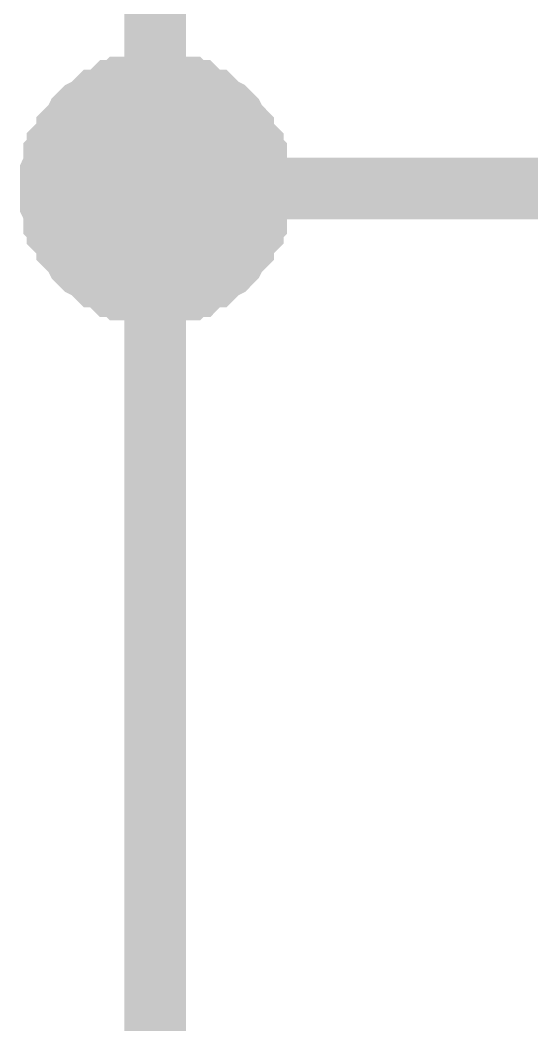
# Model space of a CAD drawing. Header units: millimetres. Extents: x 0 to 15.5, y 0 to 11.1.
# Drawn here: x 4.1744 to 4.2722, y 3.6403 to 3.8323 of the extents above; entities that cross this region are included whole.
import ezdxf

# ---------------------------------------------------------------- set-up
doc = ezdxf.new("R2010")
doc.units = ezdxf.units.MM
doc.header["$MEASUREMENT"] = 0
doc.layers.add('Sheet', color=255, linetype='Continuous')

msp = doc.modelspace()

# ---------------------------------------------------------------- linework, layer by layer
at = {"layer": 'Sheet', "const_width": 0.0118}
for points in [[(4.40041, 3.73046), (4.40041, 3.80008), (4.3003, 3.80008), (4.2002, 3.80008), (4.2002, 3.90017)], [(4.1803, 3.80008), (4.1803, 3.80133), (4.1803, 3.80195), (4.1803, 3.80319), (4.18092, 3.80444), (4.18092, 3.80506), (4.18092, 3.8063), (4.18154, 3.80692), (4.18154, 3.80817), (4.18216, 3.80879), (4.18279, 3.80941), (4.18341, 3.81065), (4.18341, 3.81127), (4.18403, 3.8119), (4.18465, 3.81252), (4.18527, 3.81376), (4.1859, 3.81438), (4.18652, 3.815), (4.18776, 3.81562), (4.18838, 3.81625), (4.189, 3.81687), (4.18963, 3.81687), (4.19087, 3.81749), (4.19149, 3.81811), (4.19211, 3.81873), (4.19336, 3.81873), (4.19398, 3.81935), (4.19522, 3.81935), (4.19584, 3.81935), (4.19709, 3.81998), (4.19833, 3.81998), (4.19895, 3.81998), (4.2002, 3.81998)], [(4.1803, 3.80008), (4.1803, 3.80133), (4.1803, 3.80195), (4.1803, 3.80319), (4.18092, 3.80444), (4.18092, 3.80506), (4.18092, 3.8063), (4.18154, 3.80692), (4.18154, 3.80817), (4.18216, 3.80879), (4.18279, 3.80941), (4.18341, 3.81065), (4.18341, 3.81127), (4.18403, 3.8119), (4.18465, 3.81252), (4.18527, 3.81376), (4.1859, 3.81438), (4.18652, 3.815), (4.18776, 3.81562), (4.18838, 3.81625), (4.189, 3.81687), (4.18963, 3.81687), (4.19087, 3.81749), (4.19149, 3.81811), (4.19211, 3.81873), (4.19336, 3.81873), (4.19398, 3.81935), (4.19522, 3.81935), (4.19584, 3.81935), (4.19709, 3.81998), (4.19833, 3.81998), (4.19895, 3.81998), (4.2002, 3.81998)], [(4.1803, 3.80008), (4.1803, 3.80133), (4.1803, 3.80195), (4.1803, 3.80319), (4.18092, 3.80444), (4.18092, 3.80506), (4.18092, 3.8063), (4.18154, 3.80692), (4.18154, 3.80817), (4.18216, 3.80879), (4.18279, 3.80941), (4.18341, 3.81065), (4.18341, 3.81127), (4.18403, 3.8119), (4.18465, 3.81252), (4.18527, 3.81376), (4.1859, 3.81438), (4.18652, 3.815), (4.18776, 3.81562), (4.18838, 3.81625), (4.189, 3.81687), (4.18963, 3.81687), (4.19087, 3.81749), (4.19149, 3.81811), (4.19211, 3.81873), (4.19336, 3.81873), (4.19398, 3.81935), (4.19522, 3.81935), (4.19584, 3.81935), (4.19709, 3.81998), (4.19833, 3.81998), (4.19895, 3.81998), (4.2002, 3.81998)], [(4.1803, 3.80008), (4.1803, 3.80133), (4.1803, 3.80195), (4.1803, 3.80319), (4.18092, 3.80444), (4.18092, 3.80506), (4.18092, 3.8063), (4.18154, 3.80692), (4.18154, 3.80817), (4.18216, 3.80879), (4.18279, 3.80941), (4.18341, 3.81065), (4.18341, 3.81127), (4.18403, 3.8119), (4.18465, 3.81252), (4.18527, 3.81376), (4.1859, 3.81438), (4.18652, 3.815), (4.18776, 3.81562), (4.18838, 3.81625), (4.189, 3.81687), (4.18963, 3.81687), (4.19087, 3.81749), (4.19149, 3.81811), (4.19211, 3.81873), (4.19336, 3.81873), (4.19398, 3.81935), (4.19522, 3.81935), (4.19584, 3.81935), (4.19709, 3.81998), (4.19833, 3.81998), (4.19895, 3.81998), (4.2002, 3.81998)], [(4.1803, 3.80008), (4.1803, 3.80133), (4.1803, 3.80195), (4.1803, 3.80319), (4.18092, 3.80444), (4.18092, 3.80506), (4.18092, 3.8063), (4.18154, 3.80692), (4.18154, 3.80817), (4.18216, 3.80879), (4.18279, 3.80941), (4.18341, 3.81065), (4.18341, 3.81127), (4.18403, 3.8119), (4.18465, 3.81252), (4.18527, 3.81376), (4.1859, 3.81438), (4.18652, 3.815), (4.18776, 3.81562), (4.18838, 3.81625), (4.189, 3.81687), (4.18963, 3.81687), (4.19087, 3.81749), (4.19149, 3.81811), (4.19211, 3.81873), (4.19336, 3.81873), (4.19398, 3.81935), (4.19522, 3.81935), (4.19584, 3.81935), (4.19709, 3.81998), (4.19833, 3.81998), (4.19895, 3.81998), (4.2002, 3.81998)], [(4.1803, 3.80008), (4.1803, 3.80133), (4.1803, 3.80195), (4.1803, 3.80319), (4.18092, 3.80444), (4.18092, 3.80506), (4.18092, 3.8063), (4.18154, 3.80692), (4.18154, 3.80817), (4.18216, 3.80879), (4.18279, 3.80941), (4.18341, 3.81065), (4.18341, 3.81127), (4.18403, 3.8119), (4.18465, 3.81252), (4.18527, 3.81376), (4.1859, 3.81438), (4.18652, 3.815), (4.18776, 3.81562), (4.18838, 3.81625), (4.189, 3.81687), (4.18963, 3.81687), (4.19087, 3.81749), (4.19149, 3.81811), (4.19211, 3.81873), (4.19336, 3.81873), (4.19398, 3.81935), (4.19522, 3.81935), (4.19584, 3.81935), (4.19709, 3.81998), (4.19833, 3.81998), (4.19895, 3.81998), (4.2002, 3.81998)], [(4.1803, 3.80008), (4.1803, 3.80133), (4.1803, 3.80195), (4.1803, 3.80319), (4.18092, 3.80444), (4.18092, 3.80506), (4.18092, 3.8063), (4.18154, 3.80692), (4.18154, 3.80817), (4.18216, 3.80879), (4.18279, 3.80941), (4.18341, 3.81065), (4.18341, 3.81127), (4.18403, 3.8119), (4.18465, 3.81252), (4.18527, 3.81376), (4.1859, 3.81438), (4.18652, 3.815), (4.18776, 3.81562), (4.18838, 3.81625), (4.189, 3.81687), (4.18963, 3.81687), (4.19087, 3.81749), (4.19149, 3.81811), (4.19211, 3.81873), (4.19336, 3.81873), (4.19398, 3.81935), (4.19522, 3.81935), (4.19584, 3.81935), (4.19709, 3.81998), (4.19833, 3.81998), (4.19895, 3.81998), (4.2002, 3.81998)], [(4.1803, 3.80008), (4.1803, 3.80133), (4.1803, 3.80195), (4.1803, 3.80319), (4.18092, 3.80444), (4.18092, 3.80506), (4.18092, 3.8063), (4.18154, 3.80692), (4.18154, 3.80817), (4.18216, 3.80879), (4.18279, 3.80941), (4.18341, 3.81065), (4.18341, 3.81127), (4.18403, 3.8119), (4.18465, 3.81252), (4.18527, 3.81376), (4.1859, 3.81438), (4.18652, 3.815), (4.18776, 3.81562), (4.18838, 3.81625), (4.189, 3.81687), (4.18963, 3.81687), (4.19087, 3.81749), (4.19149, 3.81811), (4.19211, 3.81873), (4.19336, 3.81873), (4.19398, 3.81935), (4.19522, 3.81935), (4.19584, 3.81935), (4.19709, 3.81998), (4.19833, 3.81998), (4.19895, 3.81998), (4.2002, 3.81998)], [(4.2002, 3.81998), (4.2002, 3.81998)], [(4.2002, 3.81998), (4.20144, 3.81998), (4.20206, 3.81998), (4.20331, 3.81998), (4.20455, 3.81935), (4.20517, 3.81935), (4.20641, 3.81935), (4.20704, 3.81873), (4.20828, 3.81873), (4.2089, 3.81811), (4.20952, 3.81749), (4.21077, 3.81687), (4.21139, 3.81687), (4.21201, 3.81625), (4.21263, 3.81562), (4.21388, 3.815), (4.2145, 3.81438), (4.21512, 3.81376), (4.21574, 3.81252), (4.21636, 3.8119), (4.21698, 3.81127), (4.21698, 3.81065), (4.21761, 3.80941), (4.21823, 3.80879), (4.21885, 3.80817), (4.21885, 3.80692), (4.21947, 3.8063), (4.21947, 3.80506), (4.21947, 3.80444), (4.22009, 3.80319), (4.22009, 3.80195), (4.22009, 3.80133), (4.22009, 3.80008)], [(4.2002, 3.81998), (4.2002, 3.81998)], [(4.2002, 3.81998), (4.20144, 3.81998), (4.20206, 3.81998), (4.20331, 3.81998), (4.20455, 3.81935), (4.20517, 3.81935), (4.20641, 3.81935), (4.20704, 3.81873), (4.20828, 3.81873), (4.2089, 3.81811), (4.20952, 3.81749), (4.21077, 3.81687), (4.21139, 3.81687), (4.21201, 3.81625), (4.21263, 3.81562), (4.21388, 3.815), (4.2145, 3.81438), (4.21512, 3.81376), (4.21574, 3.81252), (4.21636, 3.8119), (4.21698, 3.81127), (4.21698, 3.81065), (4.21761, 3.80941), (4.21823, 3.80879), (4.21885, 3.80817), (4.21885, 3.80692), (4.21947, 3.8063), (4.21947, 3.80506), (4.21947, 3.80444), (4.22009, 3.80319), (4.22009, 3.80195), (4.22009, 3.80133), (4.22009, 3.80008)], [(4.2002, 3.81998), (4.2002, 3.81998)], [(4.2002, 3.81998), (4.20144, 3.81998), (4.20206, 3.81998), (4.20331, 3.81998), (4.20455, 3.81935), (4.20517, 3.81935), (4.20641, 3.81935), (4.20704, 3.81873), (4.20828, 3.81873), (4.2089, 3.81811), (4.20952, 3.81749), (4.21077, 3.81687), (4.21139, 3.81687), (4.21201, 3.81625), (4.21263, 3.81562), (4.21388, 3.815), (4.2145, 3.81438), (4.21512, 3.81376), (4.21574, 3.81252), (4.21636, 3.8119), (4.21698, 3.81127), (4.21698, 3.81065), (4.21761, 3.80941), (4.21823, 3.80879), (4.21885, 3.80817), (4.21885, 3.80692), (4.21947, 3.8063), (4.21947, 3.80506), (4.21947, 3.80444), (4.22009, 3.80319), (4.22009, 3.80195), (4.22009, 3.80133), (4.22009, 3.80008)], [(4.2002, 3.81998), (4.2002, 3.81998)], [(4.2002, 3.81998), (4.20144, 3.81998), (4.20206, 3.81998), (4.20331, 3.81998), (4.20455, 3.81935), (4.20517, 3.81935), (4.20641, 3.81935), (4.20704, 3.81873), (4.20828, 3.81873), (4.2089, 3.81811), (4.20952, 3.81749), (4.21077, 3.81687), (4.21139, 3.81687), (4.21201, 3.81625), (4.21263, 3.81562), (4.21388, 3.815), (4.2145, 3.81438), (4.21512, 3.81376), (4.21574, 3.81252), (4.21636, 3.8119), (4.21698, 3.81127), (4.21698, 3.81065), (4.21761, 3.80941), (4.21823, 3.80879), (4.21885, 3.80817), (4.21885, 3.80692), (4.21947, 3.8063), (4.21947, 3.80506), (4.21947, 3.80444), (4.22009, 3.80319), (4.22009, 3.80195), (4.22009, 3.80133), (4.22009, 3.80008)], [(4.2002, 3.81998), (4.2002, 3.81998)], [(4.2002, 3.81998), (4.20144, 3.81998), (4.20206, 3.81998), (4.20331, 3.81998), (4.20455, 3.81935), (4.20517, 3.81935), (4.20641, 3.81935), (4.20704, 3.81873), (4.20828, 3.81873), (4.2089, 3.81811), (4.20952, 3.81749), (4.21077, 3.81687), (4.21139, 3.81687), (4.21201, 3.81625), (4.21263, 3.81562), (4.21388, 3.815), (4.2145, 3.81438), (4.21512, 3.81376), (4.21574, 3.81252), (4.21636, 3.8119), (4.21698, 3.81127), (4.21698, 3.81065), (4.21761, 3.80941), (4.21823, 3.80879), (4.21885, 3.80817), (4.21885, 3.80692), (4.21947, 3.8063), (4.21947, 3.80506), (4.21947, 3.80444), (4.22009, 3.80319), (4.22009, 3.80195), (4.22009, 3.80133), (4.22009, 3.80008)], [(4.2002, 3.81998), (4.2002, 3.81998)], [(4.2002, 3.81998), (4.20144, 3.81998), (4.20206, 3.81998), (4.20331, 3.81998), (4.20455, 3.81935), (4.20517, 3.81935), (4.20641, 3.81935), (4.20704, 3.81873), (4.20828, 3.81873), (4.2089, 3.81811), (4.20952, 3.81749), (4.21077, 3.81687), (4.21139, 3.81687), (4.21201, 3.81625), (4.21263, 3.81562), (4.21388, 3.815), (4.2145, 3.81438), (4.21512, 3.81376), (4.21574, 3.81252), (4.21636, 3.8119), (4.21698, 3.81127), (4.21698, 3.81065), (4.21761, 3.80941), (4.21823, 3.80879), (4.21885, 3.80817), (4.21885, 3.80692), (4.21947, 3.8063), (4.21947, 3.80506), (4.21947, 3.80444), (4.22009, 3.80319), (4.22009, 3.80195), (4.22009, 3.80133), (4.22009, 3.80008)], [(4.2002, 3.81998), (4.2002, 3.81998)], [(4.2002, 3.81998), (4.20144, 3.81998), (4.20206, 3.81998), (4.20331, 3.81998), (4.20455, 3.81935), (4.20517, 3.81935), (4.20641, 3.81935), (4.20704, 3.81873), (4.20828, 3.81873), (4.2089, 3.81811), (4.20952, 3.81749), (4.21077, 3.81687), (4.21139, 3.81687), (4.21201, 3.81625), (4.21263, 3.81562), (4.21388, 3.815), (4.2145, 3.81438), (4.21512, 3.81376), (4.21574, 3.81252), (4.21636, 3.8119), (4.21698, 3.81127), (4.21698, 3.81065), (4.21761, 3.80941), (4.21823, 3.80879), (4.21885, 3.80817), (4.21885, 3.80692), (4.21947, 3.8063), (4.21947, 3.80506), (4.21947, 3.80444), (4.22009, 3.80319), (4.22009, 3.80195), (4.22009, 3.80133), (4.22009, 3.80008)], [(4.2002, 3.81998), (4.2002, 3.81998)], [(4.2002, 3.81998), (4.20144, 3.81998), (4.20206, 3.81998), (4.20331, 3.81998), (4.20455, 3.81935), (4.20517, 3.81935), (4.20641, 3.81935), (4.20704, 3.81873), (4.20828, 3.81873), (4.2089, 3.81811), (4.20952, 3.81749), (4.21077, 3.81687), (4.21139, 3.81687), (4.21201, 3.81625), (4.21263, 3.81562), (4.21388, 3.815), (4.2145, 3.81438), (4.21512, 3.81376), (4.21574, 3.81252), (4.21636, 3.8119), (4.21698, 3.81127), (4.21698, 3.81065), (4.21761, 3.80941), (4.21823, 3.80879), (4.21885, 3.80817), (4.21885, 3.80692), (4.21947, 3.8063), (4.21947, 3.80506), (4.21947, 3.80444), (4.22009, 3.80319), (4.22009, 3.80195), (4.22009, 3.80133), (4.22009, 3.80008)], [(4.2002, 3.78019), (4.19895, 3.78019), (4.19833, 3.78019), (4.19709, 3.78019), (4.19584, 3.78081), (4.19522, 3.78081), (4.19398, 3.78081), (4.19336, 3.78143), (4.19211, 3.78143), (4.19149, 3.78206), (4.19087, 3.78268), (4.18963, 3.7833), (4.189, 3.7833), (4.18838, 3.78392), (4.18776, 3.78454), (4.18652, 3.78516), (4.1859, 3.78579), (4.18527, 3.78641), (4.18465, 3.78765), (4.18403, 3.78827), (4.18341, 3.78889), (4.18341, 3.78952), (4.18279, 3.79076), (4.18216, 3.79138), (4.18154, 3.792), (4.18154, 3.79325), (4.18092, 3.79387), (4.18092, 3.79511), (4.18092, 3.79573), (4.1803, 3.79698), (4.1803, 3.79822), (4.1803, 3.79884), (4.1803, 3.80008)], [(4.1803, 3.80008), (4.1803, 3.80008)], [(4.2002, 3.78019), (4.19895, 3.78019), (4.19833, 3.78019), (4.19709, 3.78019), (4.19584, 3.78081), (4.19522, 3.78081), (4.19398, 3.78081), (4.19336, 3.78143), (4.19211, 3.78143), (4.19149, 3.78206), (4.19087, 3.78268), (4.18963, 3.7833), (4.189, 3.7833), (4.18838, 3.78392), (4.18776, 3.78454), (4.18652, 3.78516), (4.1859, 3.78579), (4.18527, 3.78641), (4.18465, 3.78765), (4.18403, 3.78827), (4.18341, 3.78889), (4.18341, 3.78952), (4.18279, 3.79076), (4.18216, 3.79138), (4.18154, 3.792), (4.18154, 3.79325), (4.18092, 3.79387), (4.18092, 3.79511), (4.18092, 3.79573), (4.1803, 3.79698), (4.1803, 3.79822), (4.1803, 3.79884), (4.1803, 3.80008)], [(4.1803, 3.80008), (4.1803, 3.80008)], [(4.2002, 3.78019), (4.19895, 3.78019), (4.19833, 3.78019), (4.19709, 3.78019), (4.19584, 3.78081), (4.19522, 3.78081), (4.19398, 3.78081), (4.19336, 3.78143), (4.19211, 3.78143), (4.19149, 3.78206), (4.19087, 3.78268), (4.18963, 3.7833), (4.189, 3.7833), (4.18838, 3.78392), (4.18776, 3.78454), (4.18652, 3.78516), (4.1859, 3.78579), (4.18527, 3.78641), (4.18465, 3.78765), (4.18403, 3.78827), (4.18341, 3.78889), (4.18341, 3.78952), (4.18279, 3.79076), (4.18216, 3.79138), (4.18154, 3.792), (4.18154, 3.79325), (4.18092, 3.79387), (4.18092, 3.79511), (4.18092, 3.79573), (4.1803, 3.79698), (4.1803, 3.79822), (4.1803, 3.79884), (4.1803, 3.80008)], [(4.1803, 3.80008), (4.1803, 3.80008)], [(4.2002, 3.78019), (4.19895, 3.78019), (4.19833, 3.78019), (4.19709, 3.78019), (4.19584, 3.78081), (4.19522, 3.78081), (4.19398, 3.78081), (4.19336, 3.78143), (4.19211, 3.78143), (4.19149, 3.78206), (4.19087, 3.78268), (4.18963, 3.7833), (4.189, 3.7833), (4.18838, 3.78392), (4.18776, 3.78454), (4.18652, 3.78516), (4.1859, 3.78579), (4.18527, 3.78641), (4.18465, 3.78765), (4.18403, 3.78827), (4.18341, 3.78889), (4.18341, 3.78952), (4.18279, 3.79076), (4.18216, 3.79138), (4.18154, 3.792), (4.18154, 3.79325), (4.18092, 3.79387), (4.18092, 3.79511), (4.18092, 3.79573), (4.1803, 3.79698), (4.1803, 3.79822), (4.1803, 3.79884), (4.1803, 3.80008)], [(4.1803, 3.80008), (4.1803, 3.80008)], [(4.2002, 3.78019), (4.19895, 3.78019), (4.19833, 3.78019), (4.19709, 3.78019), (4.19584, 3.78081), (4.19522, 3.78081), (4.19398, 3.78081), (4.19336, 3.78143), (4.19211, 3.78143), (4.19149, 3.78206), (4.19087, 3.78268), (4.18963, 3.7833), (4.189, 3.7833), (4.18838, 3.78392), (4.18776, 3.78454), (4.18652, 3.78516), (4.1859, 3.78579), (4.18527, 3.78641), (4.18465, 3.78765), (4.18403, 3.78827), (4.18341, 3.78889), (4.18341, 3.78952), (4.18279, 3.79076), (4.18216, 3.79138), (4.18154, 3.792), (4.18154, 3.79325), (4.18092, 3.79387), (4.18092, 3.79511), (4.18092, 3.79573), (4.1803, 3.79698), (4.1803, 3.79822), (4.1803, 3.79884), (4.1803, 3.80008)], [(4.1803, 3.80008), (4.1803, 3.80008)], [(4.2002, 3.78019), (4.19895, 3.78019), (4.19833, 3.78019), (4.19709, 3.78019), (4.19584, 3.78081), (4.19522, 3.78081), (4.19398, 3.78081), (4.19336, 3.78143), (4.19211, 3.78143), (4.19149, 3.78206), (4.19087, 3.78268), (4.18963, 3.7833), (4.189, 3.7833), (4.18838, 3.78392), (4.18776, 3.78454), (4.18652, 3.78516), (4.1859, 3.78579), (4.18527, 3.78641), (4.18465, 3.78765), (4.18403, 3.78827), (4.18341, 3.78889), (4.18341, 3.78952), (4.18279, 3.79076), (4.18216, 3.79138), (4.18154, 3.792), (4.18154, 3.79325), (4.18092, 3.79387), (4.18092, 3.79511), (4.18092, 3.79573), (4.1803, 3.79698), (4.1803, 3.79822), (4.1803, 3.79884), (4.1803, 3.80008)], [(4.1803, 3.80008), (4.1803, 3.80008)], [(4.2002, 3.78019), (4.19895, 3.78019), (4.19833, 3.78019), (4.19709, 3.78019), (4.19584, 3.78081), (4.19522, 3.78081), (4.19398, 3.78081), (4.19336, 3.78143), (4.19211, 3.78143), (4.19149, 3.78206), (4.19087, 3.78268), (4.18963, 3.7833), (4.189, 3.7833), (4.18838, 3.78392), (4.18776, 3.78454), (4.18652, 3.78516), (4.1859, 3.78579), (4.18527, 3.78641), (4.18465, 3.78765), (4.18403, 3.78827), (4.18341, 3.78889), (4.18341, 3.78952), (4.18279, 3.79076), (4.18216, 3.79138), (4.18154, 3.792), (4.18154, 3.79325), (4.18092, 3.79387), (4.18092, 3.79511), (4.18092, 3.79573), (4.1803, 3.79698), (4.1803, 3.79822), (4.1803, 3.79884), (4.1803, 3.80008)], [(4.1803, 3.80008), (4.1803, 3.80008)], [(4.2002, 3.78019), (4.19895, 3.78019), (4.19833, 3.78019), (4.19709, 3.78019), (4.19584, 3.78081), (4.19522, 3.78081), (4.19398, 3.78081), (4.19336, 3.78143), (4.19211, 3.78143), (4.19149, 3.78206), (4.19087, 3.78268), (4.18963, 3.7833), (4.189, 3.7833), (4.18838, 3.78392), (4.18776, 3.78454), (4.18652, 3.78516), (4.1859, 3.78579), (4.18527, 3.78641), (4.18465, 3.78765), (4.18403, 3.78827), (4.18341, 3.78889), (4.18341, 3.78952), (4.18279, 3.79076), (4.18216, 3.79138), (4.18154, 3.792), (4.18154, 3.79325), (4.18092, 3.79387), (4.18092, 3.79511), (4.18092, 3.79573), (4.1803, 3.79698), (4.1803, 3.79822), (4.1803, 3.79884), (4.1803, 3.80008)], [(4.1803, 3.80008), (4.1803, 3.80008)], [(4.22009, 3.80008), (4.22009, 3.79884), (4.22009, 3.79822), (4.22009, 3.79698), (4.21947, 3.79573), (4.21947, 3.79511), (4.21947, 3.79387), (4.21885, 3.79325), (4.21885, 3.792), (4.21823, 3.79138), (4.21761, 3.79076), (4.21698, 3.78952), (4.21698, 3.78889), (4.21636, 3.78827), (4.21574, 3.78765), (4.21512, 3.78641), (4.2145, 3.78579), (4.21388, 3.78516), (4.21263, 3.78454), (4.21201, 3.78392), (4.21139, 3.7833), (4.21077, 3.7833), (4.20952, 3.78268), (4.2089, 3.78206), (4.20828, 3.78143), (4.20704, 3.78143), (4.20641, 3.78081), (4.20517, 3.78081), (4.20455, 3.78081), (4.20331, 3.78019), (4.20206, 3.78019), (4.20144, 3.78019), (4.2002, 3.78019)], [(4.22009, 3.80008), (4.22009, 3.79884), (4.22009, 3.79822), (4.22009, 3.79698), (4.21947, 3.79573), (4.21947, 3.79511), (4.21947, 3.79387), (4.21885, 3.79325), (4.21885, 3.792), (4.21823, 3.79138), (4.21761, 3.79076), (4.21698, 3.78952), (4.21698, 3.78889), (4.21636, 3.78827), (4.21574, 3.78765), (4.21512, 3.78641), (4.2145, 3.78579), (4.21388, 3.78516), (4.21263, 3.78454), (4.21201, 3.78392), (4.21139, 3.7833), (4.21077, 3.7833), (4.20952, 3.78268), (4.2089, 3.78206), (4.20828, 3.78143), (4.20704, 3.78143), (4.20641, 3.78081), (4.20517, 3.78081), (4.20455, 3.78081), (4.20331, 3.78019), (4.20206, 3.78019), (4.20144, 3.78019), (4.2002, 3.78019)], [(4.2002, 3.73046), (4.2002, 3.80008)], [(4.22009, 3.80008), (4.22009, 3.79884), (4.22009, 3.79822), (4.22009, 3.79698), (4.21947, 3.79573), (4.21947, 3.79511), (4.21947, 3.79387), (4.21885, 3.79325), (4.21885, 3.792), (4.21823, 3.79138), (4.21761, 3.79076), (4.21698, 3.78952), (4.21698, 3.78889), (4.21636, 3.78827), (4.21574, 3.78765), (4.21512, 3.78641), (4.2145, 3.78579), (4.21388, 3.78516), (4.21263, 3.78454), (4.21201, 3.78392), (4.21139, 3.7833), (4.21077, 3.7833), (4.20952, 3.78268), (4.2089, 3.78206), (4.20828, 3.78143), (4.20704, 3.78143), (4.20641, 3.78081), (4.20517, 3.78081), (4.20455, 3.78081), (4.20331, 3.78019), (4.20206, 3.78019), (4.20144, 3.78019), (4.2002, 3.78019)], [(4.22009, 3.80008), (4.22009, 3.79884), (4.22009, 3.79822), (4.22009, 3.79698), (4.21947, 3.79573), (4.21947, 3.79511), (4.21947, 3.79387), (4.21885, 3.79325), (4.21885, 3.792), (4.21823, 3.79138), (4.21761, 3.79076), (4.21698, 3.78952), (4.21698, 3.78889), (4.21636, 3.78827), (4.21574, 3.78765), (4.21512, 3.78641), (4.2145, 3.78579), (4.21388, 3.78516), (4.21263, 3.78454), (4.21201, 3.78392), (4.21139, 3.7833), (4.21077, 3.7833), (4.20952, 3.78268), (4.2089, 3.78206), (4.20828, 3.78143), (4.20704, 3.78143), (4.20641, 3.78081), (4.20517, 3.78081), (4.20455, 3.78081), (4.20331, 3.78019), (4.20206, 3.78019), (4.20144, 3.78019), (4.2002, 3.78019)], [(4.22009, 3.80008), (4.22009, 3.79884), (4.22009, 3.79822), (4.22009, 3.79698), (4.21947, 3.79573), (4.21947, 3.79511), (4.21947, 3.79387), (4.21885, 3.79325), (4.21885, 3.792), (4.21823, 3.79138), (4.21761, 3.79076), (4.21698, 3.78952), (4.21698, 3.78889), (4.21636, 3.78827), (4.21574, 3.78765), (4.21512, 3.78641), (4.2145, 3.78579), (4.21388, 3.78516), (4.21263, 3.78454), (4.21201, 3.78392), (4.21139, 3.7833), (4.21077, 3.7833), (4.20952, 3.78268), (4.2089, 3.78206), (4.20828, 3.78143), (4.20704, 3.78143), (4.20641, 3.78081), (4.20517, 3.78081), (4.20455, 3.78081), (4.20331, 3.78019), (4.20206, 3.78019), (4.20144, 3.78019), (4.2002, 3.78019)], [(4.22009, 3.80008), (4.22009, 3.79884), (4.22009, 3.79822), (4.22009, 3.79698), (4.21947, 3.79573), (4.21947, 3.79511), (4.21947, 3.79387), (4.21885, 3.79325), (4.21885, 3.792), (4.21823, 3.79138), (4.21761, 3.79076), (4.21698, 3.78952), (4.21698, 3.78889), (4.21636, 3.78827), (4.21574, 3.78765), (4.21512, 3.78641), (4.2145, 3.78579), (4.21388, 3.78516), (4.21263, 3.78454), (4.21201, 3.78392), (4.21139, 3.7833), (4.21077, 3.7833), (4.20952, 3.78268), (4.2089, 3.78206), (4.20828, 3.78143), (4.20704, 3.78143), (4.20641, 3.78081), (4.20517, 3.78081), (4.20455, 3.78081), (4.20331, 3.78019), (4.20206, 3.78019), (4.20144, 3.78019), (4.2002, 3.78019)], [(4.22009, 3.80008), (4.22009, 3.79884), (4.22009, 3.79822), (4.22009, 3.79698), (4.21947, 3.79573), (4.21947, 3.79511), (4.21947, 3.79387), (4.21885, 3.79325), (4.21885, 3.792), (4.21823, 3.79138), (4.21761, 3.79076), (4.21698, 3.78952), (4.21698, 3.78889), (4.21636, 3.78827), (4.21574, 3.78765), (4.21512, 3.78641), (4.2145, 3.78579), (4.21388, 3.78516), (4.21263, 3.78454), (4.21201, 3.78392), (4.21139, 3.7833), (4.21077, 3.7833), (4.20952, 3.78268), (4.2089, 3.78206), (4.20828, 3.78143), (4.20704, 3.78143), (4.20641, 3.78081), (4.20517, 3.78081), (4.20455, 3.78081), (4.20331, 3.78019), (4.20206, 3.78019), (4.20144, 3.78019), (4.2002, 3.78019)], [(4.22009, 3.80008), (4.22009, 3.79884), (4.22009, 3.79822), (4.22009, 3.79698), (4.21947, 3.79573), (4.21947, 3.79511), (4.21947, 3.79387), (4.21885, 3.79325), (4.21885, 3.792), (4.21823, 3.79138), (4.21761, 3.79076), (4.21698, 3.78952), (4.21698, 3.78889), (4.21636, 3.78827), (4.21574, 3.78765), (4.21512, 3.78641), (4.2145, 3.78579), (4.21388, 3.78516), (4.21263, 3.78454), (4.21201, 3.78392), (4.21139, 3.7833), (4.21077, 3.7833), (4.20952, 3.78268), (4.2089, 3.78206), (4.20828, 3.78143), (4.20704, 3.78143), (4.20641, 3.78081), (4.20517, 3.78081), (4.20455, 3.78081), (4.20331, 3.78019), (4.20206, 3.78019), (4.20144, 3.78019), (4.2002, 3.78019)], [(4.22009, 3.80008), (4.22009, 3.80008), (4.22009, 3.80008), (4.22009, 3.80008), (4.22009, 3.80008), (4.22009, 3.80008), (4.22009, 3.80008), (4.22009, 3.80008), (4.22009, 3.80008), (4.22009, 3.80008), (4.22009, 3.80008), (4.22009, 3.80008), (4.22009, 3.80008), (4.22009, 3.80008), (4.22009, 3.80008), (4.22009, 3.80008), (4.22009, 3.80008), (4.22009, 3.80008), (4.22009, 3.80008), (4.22009, 3.80008), (4.22009, 3.80008), (4.22009, 3.80008), (4.22009, 3.80008), (4.22009, 3.80008), (4.22009, 3.80008), (4.22009, 3.80008), (4.22009, 3.80008), (4.22009, 3.80008), (4.22009, 3.80008), (4.22009, 3.80008), (4.22009, 3.80008), (4.22009, 3.80008), (4.22009, 3.80008)], [(4.22009, 3.80008), (4.22009, 3.80008)], [(4.22009, 3.80008), (4.22009, 3.80008), (4.22009, 3.80008), (4.22009, 3.80008), (4.22009, 3.80008), (4.22009, 3.80008), (4.22009, 3.80008), (4.22009, 3.80008), (4.22009, 3.80008), (4.22009, 3.80008), (4.22009, 3.80008), (4.22009, 3.80008), (4.22009, 3.80008), (4.22009, 3.80008), (4.22009, 3.80008), (4.22009, 3.80008), (4.22009, 3.80008), (4.22009, 3.80008), (4.22009, 3.80008), (4.22009, 3.80008), (4.22009, 3.80008), (4.22009, 3.80008), (4.22009, 3.80008), (4.22009, 3.80008), (4.22009, 3.80008), (4.22009, 3.80008), (4.22009, 3.80008), (4.22009, 3.80008), (4.22009, 3.80008), (4.22009, 3.80008), (4.22009, 3.80008), (4.22009, 3.80008), (4.22009, 3.80008)], [(4.22009, 3.80008), (4.22009, 3.80008)], [(4.22009, 3.80008), (4.22009, 3.80008), (4.22009, 3.80008), (4.22009, 3.80008), (4.22009, 3.80008), (4.22009, 3.80008), (4.22009, 3.80008), (4.22009, 3.80008), (4.22009, 3.80008), (4.22009, 3.80008), (4.22009, 3.80008), (4.22009, 3.80008), (4.22009, 3.80008), (4.22009, 3.80008), (4.22009, 3.80008), (4.22009, 3.80008), (4.22009, 3.80008), (4.22009, 3.80008), (4.22009, 3.80008), (4.22009, 3.80008), (4.22009, 3.80008), (4.22009, 3.80008), (4.22009, 3.80008), (4.22009, 3.80008), (4.22009, 3.80008), (4.22009, 3.80008), (4.22009, 3.80008), (4.22009, 3.80008), (4.22009, 3.80008), (4.22009, 3.80008), (4.22009, 3.80008), (4.22009, 3.80008), (4.22009, 3.80008)], [(4.22009, 3.80008), (4.22009, 3.80008)], [(4.22009, 3.80008), (4.22009, 3.80008), (4.22009, 3.80008), (4.22009, 3.80008), (4.22009, 3.80008), (4.22009, 3.80008), (4.22009, 3.80008), (4.22009, 3.80008), (4.22009, 3.80008), (4.22009, 3.80008), (4.22009, 3.80008), (4.22009, 3.80008), (4.22009, 3.80008), (4.22009, 3.80008), (4.22009, 3.80008), (4.22009, 3.80008), (4.22009, 3.80008), (4.22009, 3.80008), (4.22009, 3.80008), (4.22009, 3.80008), (4.22009, 3.80008), (4.22009, 3.80008), (4.22009, 3.80008), (4.22009, 3.80008), (4.22009, 3.80008), (4.22009, 3.80008), (4.22009, 3.80008), (4.22009, 3.80008), (4.22009, 3.80008), (4.22009, 3.80008), (4.22009, 3.80008), (4.22009, 3.80008), (4.22009, 3.80008)], [(4.22009, 3.80008), (4.22009, 3.80008)], [(4.22009, 3.80008), (4.22009, 3.80008), (4.22009, 3.80008), (4.22009, 3.80008), (4.22009, 3.80008), (4.22009, 3.80008), (4.22009, 3.80008), (4.22009, 3.80008), (4.22009, 3.80008), (4.22009, 3.80008), (4.22009, 3.80008), (4.22009, 3.80008), (4.22009, 3.80008), (4.22009, 3.80008), (4.22009, 3.80008), (4.22009, 3.80008), (4.22009, 3.80008), (4.22009, 3.80008), (4.22009, 3.80008), (4.22009, 3.80008), (4.22009, 3.80008), (4.22009, 3.80008), (4.22009, 3.80008), (4.22009, 3.80008), (4.22009, 3.80008), (4.22009, 3.80008), (4.22009, 3.80008), (4.22009, 3.80008), (4.22009, 3.80008), (4.22009, 3.80008), (4.22009, 3.80008), (4.22009, 3.80008), (4.22009, 3.80008)], [(4.22009, 3.80008), (4.22009, 3.80008)], [(4.22009, 3.80008), (4.22009, 3.80008), (4.22009, 3.80008), (4.22009, 3.80008), (4.22009, 3.80008), (4.22009, 3.80008), (4.22009, 3.80008), (4.22009, 3.80008), (4.22009, 3.80008), (4.22009, 3.80008), (4.22009, 3.80008), (4.22009, 3.80008), (4.22009, 3.80008), (4.22009, 3.80008), (4.22009, 3.80008), (4.22009, 3.80008), (4.22009, 3.80008), (4.22009, 3.80008), (4.22009, 3.80008), (4.22009, 3.80008), (4.22009, 3.80008), (4.22009, 3.80008), (4.22009, 3.80008), (4.22009, 3.80008), (4.22009, 3.80008), (4.22009, 3.80008), (4.22009, 3.80008), (4.22009, 3.80008), (4.22009, 3.80008), (4.22009, 3.80008), (4.22009, 3.80008), (4.22009, 3.80008), (4.22009, 3.80008)], [(4.22009, 3.80008), (4.22009, 3.80008)], [(4.22009, 3.80008), (4.22009, 3.80008), (4.22009, 3.80008), (4.22009, 3.80008), (4.22009, 3.80008), (4.22009, 3.80008), (4.22009, 3.80008), (4.22009, 3.80008), (4.22009, 3.80008), (4.22009, 3.80008), (4.22009, 3.80008), (4.22009, 3.80008), (4.22009, 3.80008), (4.22009, 3.80008), (4.22009, 3.80008), (4.22009, 3.80008), (4.22009, 3.80008), (4.22009, 3.80008), (4.22009, 3.80008), (4.22009, 3.80008), (4.22009, 3.80008), (4.22009, 3.80008), (4.22009, 3.80008), (4.22009, 3.80008), (4.22009, 3.80008), (4.22009, 3.80008), (4.22009, 3.80008), (4.22009, 3.80008), (4.22009, 3.80008), (4.22009, 3.80008), (4.22009, 3.80008), (4.22009, 3.80008), (4.22009, 3.80008)], [(4.22009, 3.80008), (4.22009, 3.80008)], [(4.22009, 3.80008), (4.22009, 3.80008), (4.22009, 3.80008), (4.22009, 3.80008), (4.22009, 3.80008), (4.22009, 3.80008), (4.22009, 3.80008), (4.22009, 3.80008), (4.22009, 3.80008), (4.22009, 3.80008), (4.22009, 3.80008), (4.22009, 3.80008), (4.22009, 3.80008), (4.22009, 3.80008), (4.22009, 3.80008), (4.22009, 3.80008), (4.22009, 3.80008), (4.22009, 3.80008), (4.22009, 3.80008), (4.22009, 3.80008), (4.22009, 3.80008), (4.22009, 3.80008), (4.22009, 3.80008), (4.22009, 3.80008), (4.22009, 3.80008), (4.22009, 3.80008), (4.22009, 3.80008), (4.22009, 3.80008), (4.22009, 3.80008), (4.22009, 3.80008), (4.22009, 3.80008), (4.22009, 3.80008), (4.22009, 3.80008)], [(4.22009, 3.80008), (4.22009, 3.80008)], [(4.2002, 3.63038), (4.2002, 3.73046)]]:
    msp.add_lwpolyline(points, dxfattribs=at)
at = {"layer": 'Sheet', "const_width": 0.02}
msp.add_lwpolyline([(4.19, 3.8, 1), (4.21, 3.8, 1)], format="xyb", close=True, dxfattribs=at)

doc.saveas('drawing.dxf')
